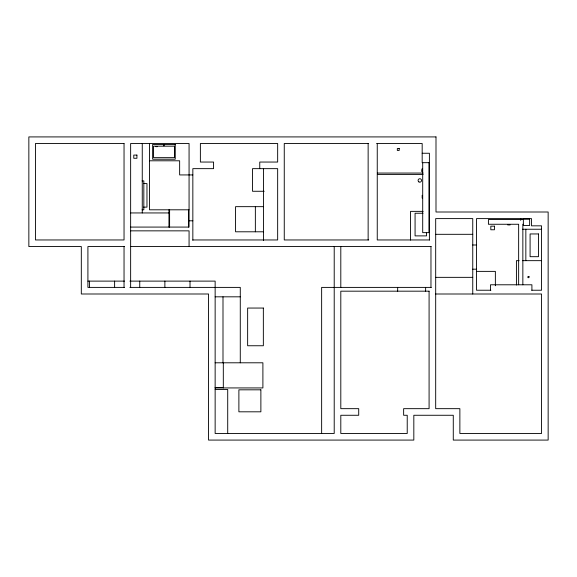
<?xml version="1.0" encoding="UTF-8"?>
<svg xmlns="http://www.w3.org/2000/svg" width="577" height="577" viewBox="0 0 577 577"><rect width="100%" height="100%" fill="white"/><g stroke="black" fill="none" stroke-linecap="round" stroke-linejoin="round"><path stroke-width="0.87" d="M368.681 143.514L284.259 143.514L284.259 239.96L368.768 239.96M376.622 143.514L422.176 143.514L422.176 162.678L429.396 162.678M155.833 146.659L157.406 146.659M422.176 153.251L429.396 153.251L429.396 240.097M149.486 160.795L179.642 160.795L179.642 174.932L192.841 174.932M377.517 173.057L423.136 173.057M377.517 174.413L423.136 174.413M142.072 180.897L143.832 180.897L143.832 209.804L142.072 209.804M143.514 183.573L146.969 183.573L146.969 207.129L143.514 207.129M264.201 191.268L252.531 191.268L252.531 168.65L277.66 168.65L277.66 239.96L192.841 239.96M263.523 206.66L235.567 206.66L235.567 231.795L263.523 231.795M189.068 209.804L149.486 209.804L149.486 143.514M423.114 211.37L410.55 211.37L410.55 240.097M130.64 212.942L168.96 212.942M423.006 213.238L415.072 213.238L415.072 235.885L426.533 235.885L426.533 232.401M523.353 219.556L488.416 219.556L488.416 224.265L518.644 224.265L518.644 284.786M189.068 220.796L192.841 220.796M523.353 224.265L522.849 224.265L522.849 284.786M507.702 224.929L510.133 224.929M130.64 227.078L189.068 227.078L189.068 143.514L130.64 143.514L130.64 287.396M522.423 229.242L541.551 229.242M130.64 230.85L189.068 230.85L189.068 246.559M435.685 234.312L472.751 234.312M429.396 239.96L377.25 239.96L377.25 143.514M472.751 244.994L476.523 244.994M124.589 246.559L87.913 246.559L87.913 287.396L124.488 287.396M130.64 246.559L431.17 246.559M519.112 260.66L516.422 260.66L516.422 285.031M522.416 260.66L541.551 260.66M472.751 269.185L476.523 269.185M476.523 271.378L495.369 271.378L495.369 285.745M435.685 277.349L472.751 277.349M87.913 281.114L124.488 281.114M129.875 281.114L215.142 281.114L215.142 433.478L334.213 433.478L334.213 246.559M129.875 287.396L240.277 287.396L240.277 362.796M431.344 287.396L321.641 287.404L321.641 433.478M490.883 290.231L476.523 290.231L476.523 218.604L531.496 218.604L531.496 225.831L541.551 225.831L541.551 290.231L531.677 290.231M435.685 294.003L541.551 294.003L541.551 433.486L459.869 433.486L459.869 408.667L435.685 408.667L435.685 218.604L472.751 218.604L472.751 294.003M215.142 296.823L240.277 296.823M215.142 362.796L262.896 362.796L262.896 387.932L215.142 387.932M215.142 387.614L223.313 387.614M215.142 389.497L227.713 389.497L227.713 433.478M531.907 290.231L531.907 284.786L490.5 284.786L490.5 290.231M525.842 229.242L525.842 260.66M520.714 218.604L520.714 220.378M430.969 246.559L430.969 287.396M428.985 162.822L428.985 232.646L422.703 232.646L422.703 162.822M425.631 287.396L425.631 291.176M422.176 195.286L422.176 198.113M397.668 287.396L397.668 291.176M368.14 143.514L368.14 239.96M340.805 246.559L340.805 287.396M263.523 168.65L263.523 240.479M259.758 168.65L259.758 162.05L277.66 162.05L277.66 143.514L200.378 143.514L200.378 162.05L213.577 162.05L213.577 168.65L192.841 168.65L192.841 240.342M255.359 206.66L255.359 231.795M223.313 362.796L223.313 387.932M222.996 296.823L222.996 362.796M190.013 281.114L190.013 287.396M188.441 209.804L188.441 227.078M169.595 209.804L169.595 227.078M168.96 209.804L168.96 227.078M164.878 281.114L164.878 287.396M142.259 143.514L142.259 212.942M139.749 281.114L139.749 287.396M124.041 246.559L124.041 287.396M114.614 281.114L114.614 287.396M89.485 281.114L89.485 287.396M163.515 145.289C164.048 146.955 164.813 144.113 163.515 145.289M435.996 136.915L28.85 136.915L28.85 246.559L81.314 246.559L81.314 293.996L208.549 293.996L208.549 440.078L413.824 440.078L413.824 415.267L453.277 415.267L453.277 440.085L548.15 440.085L548.15 212.004L435.996 212.004L435.996 136.915M124.041 143.514L35.449 143.514L35.449 239.96L124.041 239.96L124.041 143.514M175.249 144.459L152.631 144.459L152.631 159.223L175.249 159.223L175.249 144.459M174.463 146.183L153.569 146.183L153.569 157.651L174.463 157.651L174.463 146.183M399.212 148.541L397.322 148.541L397.322 150.424L399.212 150.424L399.212 148.541M136.922 155.076L133.777 155.076L133.777 158.278L136.922 158.278L136.922 155.076M422.176 168.866L422.018 171.535L422.176 168.866M529.636 219.231L523.353 219.231L523.353 225.52L529.636 225.52L529.636 219.231M494.431 226.155L490.818 226.155L490.818 229.769L494.431 229.769L494.431 226.155M538.492 233.952L530.09 233.952L530.09 256.686L538.492 256.686L538.492 233.952M528.986 276.571L527.912 276.571L527.912 277.667L528.986 277.667L528.986 276.571M429.086 291.176L340.805 291.176L340.805 408.667L358.714 408.667L358.714 415.267L340.805 415.267L340.805 433.478L407.225 433.478L407.225 415.267L403.64 415.267L403.64 408.667L429.086 408.667L429.086 291.176M263.35 308.053L247.641 308.053L247.641 345.753L263.35 345.753L263.35 308.053M260.876 389.821L238.885 389.821L238.885 411.812L260.876 411.812L260.876 389.821M418.952 181.943A1.731 1.731 0 0 0 421.542 180.442A1.731 1.731 0 0 0 418.952 178.949A1.731 1.731 0 0 0 418.952 181.943"/></g></svg>
